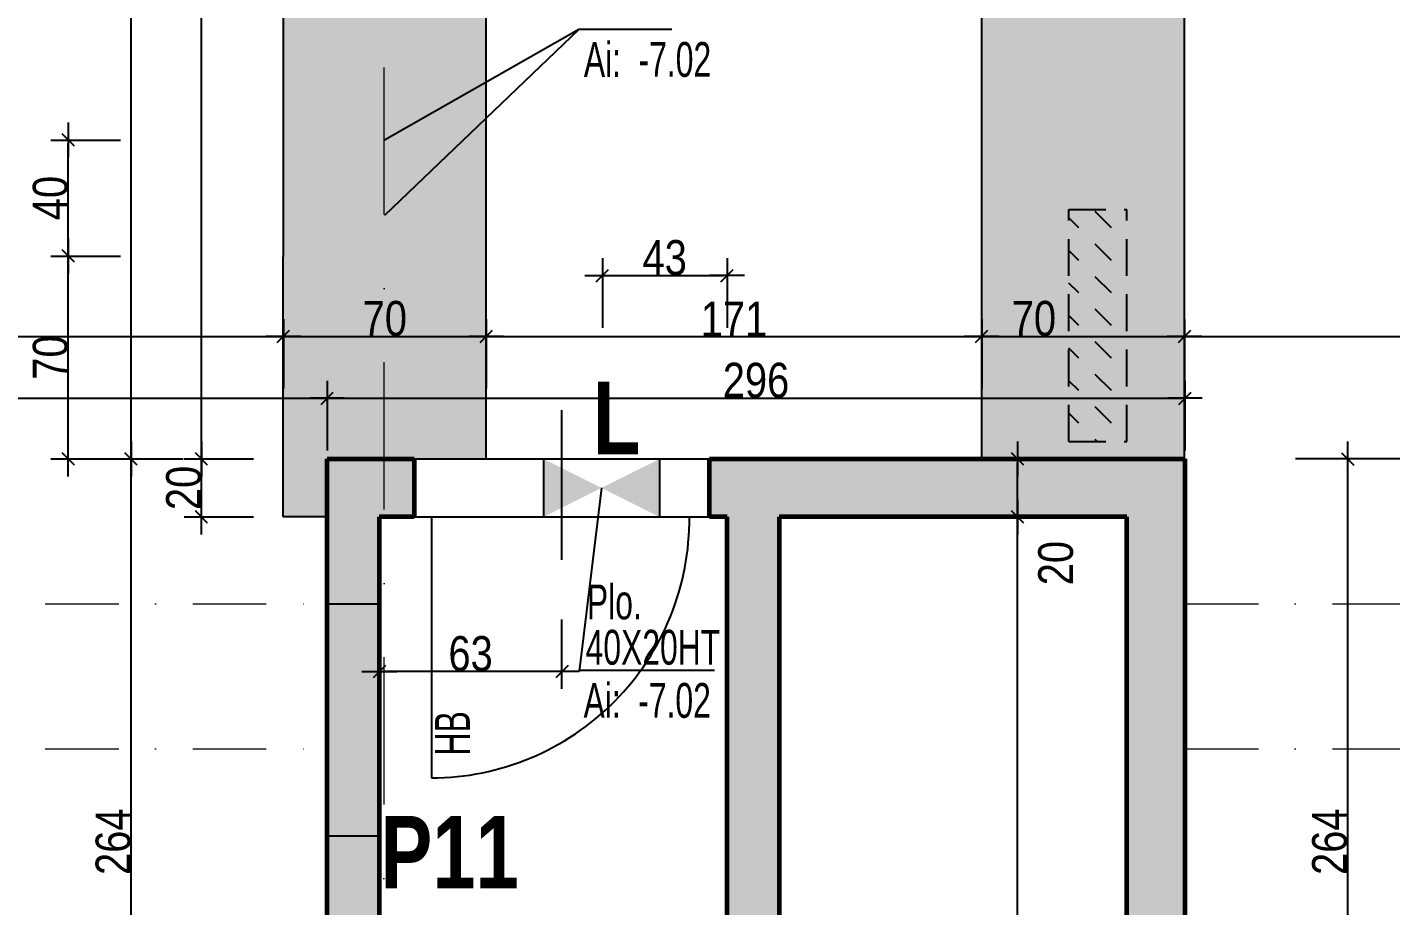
# Model space of a CAD drawing. Header units: millimetres. Extents: x 16050 to 21990, y -27198 to -22998.
# Drawn here: x 18450.7 to 18921.3, y -25030.5 to -24727.6 of the extents above; entities that cross this region are included whole.
import ezdxf
from ezdxf.enums import TextEntityAlignment as Align

# ---------------------------------------------------------------- set-up
doc = ezdxf.new("R2010")
doc.units = ezdxf.units.MM
doc.linetypes.add('CACHEX2', pattern=[19.05, 12.7, -6.35])
doc.linetypes.add('TIRETPTX2', pattern=[50.8, 25.4, -12.7, 0, -12.7])
for name, color, linetype in [('01_cote_gen', 4, 'Continuous'), ('01_linteaux', 2, 'Continuous'), ('01_murs_sup', 2, 'CACHEX2'), ('01_poch_BN', 9, 'Continuous'), ('01_poch_murs', 253, 'Continuous'), ('01_poch_poteaux', 250, 'Continuous'), ('01_resv', 32, 'Continuous'), ('01_texte', 230, 'Continuous'), ('AA_COTES', 2, 'Continuous')]:
    doc.layers.add(name, color=color, linetype=linetype)
doc.layers.add('01_murs_coup', color=5, linetype='Continuous', lineweight=60)
doc.layers.add('01_tram_axes', color=2, linetype='TIRETPTX2', lineweight=9)
doc.styles.add('ARIAL NA', font='ARIALN.TTF')
doc.styles.add('impact', font='impact.ttf')
doc.styles.add('STYLE2', font='ARIALN.TTF')
doc.dimstyles.new('JB50res', dxfattribs={"dimscale": 0.1, "dimtxt": 120, "dimasz": 12, "dimexe": 0.1, "dimexo": 0.1, "dimgap": 0.09, "dimtad": 1, "dimdec": 1, "dimdsep": 46, "dimtxsty": 'STYLE2', "dimblk1": 'BOND_G', "dimblk2": 'BOND_D', "dimsah": 1, "dimcen": 1.5, "dimdle": 0.01, "dimse1": 1, "dimse2": 1, "dimclrd": 4, "dimclre": 2, "dimclrt": 6, "dimazin": 2, "dimtfac": 2.333333, "dimtdec": 1, "dimtix": 1, "dimtmove": 2, "dimatfit": 3, "dimldrblk": 'BOND_G', "dimfxl": 1, "dimtolj": 1, "dimtzin": 0, "dimarcsym": 0})

# ---------------------------------------------------------------- blocks, each defined once
blk = doc.blocks.new('BOND_G')
at = {"layer": 'AA_COTES', "color": 0}
for p, q in [((0, -5), (0, 15)), ((5, 0), (-5, 0)), ((1.77, 1.77), (-1.77, -1.77))]:
    blk.add_line(p, q, dxfattribs=at)
blk = doc.blocks.new('BOND_D')
at = {"layer": 'AA_COTES', "color": 0}
for p, q in [((0, 5), (0, -15)), ((5, 0), (-5, 0)), ((-1.77, -1.77), (1.77, 1.77))]:
    blk.add_line(p, q, dxfattribs=at)
blk = doc.blocks.new('*D7319')
at = {"layer": '01_cote_gen', "color": 4, "lineweight": -2, "ltscale": 0.1, "transparency": 16777216}
blk.add_line((18634.02, -24949.73), (18573.42, -24949.73), dxfattribs=at)
at = {"layer": 'Defpoints', "color": 0, "ltscale": 0.1, "transparency": 16777216}
for p in [(18572.22, -24935.01), (18635.22, -24935.01), (18572.22, -24949.73)]:
    blk.add_point(p, dxfattribs=at)
at = {"layer": '01_cote_gen', "color": 4, "lineweight": -2, "ltscale": 0.1, "transparency": 16777216, "xscale": 1.2, "yscale": 1.2, "zscale": 1.2, "rotation": 180}
blk.add_blockref('BOND_D', (18572.22, -24949.73), dxfattribs=at)
at = {"layer": '01_cote_gen', "color": 4, "lineweight": -2, "ltscale": 0.1, "transparency": 16777216, "xscale": 1.2, "yscale": 1.2, "zscale": 1.2}
blk.add_blockref('BOND_G', (18635.22, -24949.73), dxfattribs=at)
at = {"layer": '01_cote_gen', "color": 6, "ltscale": 0.1, "transparency": 16777216, "insert": (18603.72, -24943.59), "char_height": 12, "attachment_point": 5, "style": 'STYLE2'}
blk.add_mtext('\\A1;63', dxfattribs=at)
blk = doc.blocks.new('*D7320')
at = {"layer": '01_cote_gen', "color": 4, "lineweight": -2, "ltscale": 0.1, "transparency": 16777216}
blk.add_line((18305.42, -24855.47), (18553.02, -24855.47), dxfattribs=at)
at = {"layer": 'Defpoints', "color": 0, "ltscale": 0.1, "transparency": 16777216}
for p in [(18554.22, -24855.47), (18554.22, -24890.29), (18304.22, -24951.89)]:
    blk.add_point(p, dxfattribs=at)
at = {"layer": '01_cote_gen', "color": 4, "lineweight": -2, "ltscale": 0.1, "transparency": 16777216, "xscale": 1.2, "yscale": 1.2, "zscale": 1.2, "rotation": 180}
blk.add_blockref('BOND_G', (18304.22, -24855.47), dxfattribs=at)
at = {"layer": '01_cote_gen', "color": 4, "lineweight": -2, "ltscale": 0.1, "transparency": 16777216, "xscale": 1.2, "yscale": 1.2, "zscale": 1.2}
blk.add_blockref('BOND_D', (18554.22, -24855.47), dxfattribs=at)
at = {"layer": '01_cote_gen', "color": 6, "ltscale": 0.1, "transparency": 16777216, "insert": (18429.22, -24849.33), "char_height": 12, "attachment_point": 5, "style": 'STYLE2'}
blk.add_mtext('\\A1;250', dxfattribs=at)
blk = doc.blocks.new('*D7321')
at = {"layer": '01_cote_gen', "color": 4, "lineweight": -2, "ltscale": 0.1, "transparency": 16777216}
blk.add_line((18555.42, -24855.47), (18849.02, -24855.47), dxfattribs=at)
at = {"layer": 'Defpoints', "color": 0, "ltscale": 0.1, "transparency": 16777216}
for p in [(18850.22, -24855.47), (18554.22, -24869.36), (18850.22, -24890.29)]:
    blk.add_point(p, dxfattribs=at)
at = {"layer": '01_cote_gen', "color": 4, "lineweight": -2, "ltscale": 0.1, "transparency": 16777216, "xscale": 1.2, "yscale": 1.2, "zscale": 1.2, "rotation": 180}
blk.add_blockref('BOND_G', (18554.22, -24855.47), dxfattribs=at)
at = {"layer": '01_cote_gen', "color": 4, "lineweight": -2, "ltscale": 0.1, "transparency": 16777216, "xscale": 1.2, "yscale": 1.2, "zscale": 1.2}
blk.add_blockref('BOND_D', (18850.22, -24855.47), dxfattribs=at)
at = {"layer": '01_cote_gen', "color": 6, "ltscale": 0.1, "transparency": 16777216, "insert": (18702.22, -24849.33), "char_height": 12, "attachment_point": 5, "style": 'STYLE2'}
blk.add_mtext('\\A1;296', dxfattribs=at)
blk = doc.blocks.new('*D7336')
at = {"layer": '01_cote_gen', "color": 4, "lineweight": -2, "ltscale": 0.1, "transparency": 16777216}
blk.add_line((18540.32, -24834.16), (18607.92, -24834.16), dxfattribs=at)
at = {"layer": 'Defpoints', "color": 0, "ltscale": 0.1, "transparency": 16777216}
for p in [(18539.12, -24799.45), (18609.12, -24799.47), (18609.12, -24834.16)]:
    blk.add_point(p, dxfattribs=at)
at = {"layer": '01_cote_gen', "color": 4, "lineweight": -2, "ltscale": 0.1, "transparency": 16777216, "xscale": 1.2, "yscale": 1.2, "zscale": 1.2, "rotation": 180}
blk.add_blockref('BOND_G', (18539.12, -24834.16), dxfattribs=at)
at = {"layer": '01_cote_gen', "color": 4, "lineweight": -2, "ltscale": 0.1, "transparency": 16777216, "xscale": 1.2, "yscale": 1.2, "zscale": 1.2}
blk.add_blockref('BOND_D', (18609.12, -24834.16), dxfattribs=at)
at = {"layer": '01_cote_gen', "color": 6, "ltscale": 0.1, "transparency": 16777216, "insert": (18574.12, -24828.02), "char_height": 12, "attachment_point": 5, "style": 'STYLE2'}
blk.add_mtext('\\A1;70', dxfattribs=at)
blk = doc.blocks.new('*D7337')
at = {"layer": '01_cote_gen', "color": 4, "lineweight": -2, "ltscale": 0.1, "transparency": 16777216}
blk.add_line((18305.42, -24834.16), (18537.91, -24834.16), dxfattribs=at)
at = {"layer": 'Defpoints', "color": 0, "ltscale": 0.1, "transparency": 16777216}
for p in [(18539.11, -24834.16), (18304.22, -24840.16), (18539.11, -24840.2)]:
    blk.add_point(p, dxfattribs=at)
at = {"layer": '01_cote_gen', "color": 4, "lineweight": -2, "ltscale": 0.1, "transparency": 16777216, "xscale": 1.2, "yscale": 1.2, "zscale": 1.2, "rotation": 180}
blk.add_blockref('BOND_G', (18304.22, -24834.16), dxfattribs=at)
at = {"layer": '01_cote_gen', "color": 4, "lineweight": -2, "ltscale": 0.1, "transparency": 16777216, "xscale": 1.2, "yscale": 1.2, "zscale": 1.2}
blk.add_blockref('BOND_D', (18539.11, -24834.16), dxfattribs=at)
at = {"layer": '01_cote_gen', "color": 6, "ltscale": 0.1, "transparency": 16777216, "insert": (18421.66, -24828.02), "char_height": 12, "attachment_point": 5, "style": 'STYLE2'}
blk.add_mtext('\\A1;235', dxfattribs=at)
blk = doc.blocks.new('*D7412')
at = {"layer": '01_cote_gen', "color": 4, "lineweight": -2, "ltscale": 0.1, "transparency": 16777216}
blk.add_line((18486.54, -25139.22), (18486.54, -24877.61), dxfattribs=at)
at = {"layer": 'Defpoints', "color": 0, "ltscale": 0.1, "transparency": 16777216}
for p in [(18486.54, -24876.41), (18554.22, -24876.41), (18501.59, -25140.42)]:
    blk.add_point(p, dxfattribs=at)
at = {"layer": '01_cote_gen', "color": 4, "lineweight": -2, "ltscale": 0.1, "transparency": 16777216, "xscale": 1.2, "yscale": 1.2, "zscale": 1.2}
for name, p, rotation in [('BOND_D', (18486.54, -24876.41), 90), ('BOND_G', (18486.54, -25140.42), 270)]:
    blk.add_blockref(name, p, dxfattribs=dict(at, rotation=rotation))
at = {"layer": '01_cote_gen', "color": 6, "ltscale": 0.1, "transparency": 16777216, "insert": (18480.4, -25008.41), "char_height": 12, "attachment_point": 5, "rotation": 90, "style": 'STYLE2'}
blk.add_mtext('\\A1;264', dxfattribs=at)
blk = doc.blocks.new('*D7413')
at = {"layer": '01_cote_gen', "color": 4, "lineweight": -2, "ltscale": 0.1, "transparency": 16777216}
blk.add_line((18510.85, -24895.21), (18510.85, -24877.61), dxfattribs=at)
at = {"layer": 'Defpoints', "color": 0, "ltscale": 0.1, "transparency": 16777216}
for p in [(18510.85, -24876.41), (18546.66, -24876.41), (18546.66, -24896.41)]:
    blk.add_point(p, dxfattribs=at)
at = {"layer": '01_cote_gen', "color": 4, "lineweight": -2, "ltscale": 0.1, "transparency": 16777216, "xscale": 1.2, "yscale": 1.2, "zscale": 1.2}
for name, p, rotation in [('BOND_D', (18510.85, -24876.41), 90), ('BOND_G', (18510.85, -24896.41), 270)]:
    blk.add_blockref(name, p, dxfattribs=dict(at, rotation=rotation))
at = {"layer": '01_cote_gen', "color": 6, "ltscale": 0.1, "transparency": 16777216, "insert": (18504.72, -24886.41), "char_height": 12, "attachment_point": 5, "rotation": 90, "style": 'STYLE2'}
blk.add_mtext('\\A1;20', dxfattribs=at)
blk = doc.blocks.new('*D7414')
at = {"layer": '01_cote_gen', "color": 4, "lineweight": -2, "ltscale": 0.1, "transparency": 16777216}
blk.add_line((18486.54, -24875.21), (18486.54, -24257.61), dxfattribs=at)
at = {"layer": 'Defpoints', "color": 0, "ltscale": 0.1, "transparency": 16777216}
for p in [(18486.54, -24256.41), (18539.22, -24256.41), (18528.85, -24876.41)]:
    blk.add_point(p, dxfattribs=at)
at = {"layer": '01_cote_gen', "color": 4, "lineweight": -2, "ltscale": 0.1, "transparency": 16777216, "xscale": 1.2, "yscale": 1.2, "zscale": 1.2}
for name, p, rotation in [('BOND_D', (18486.54, -24256.41), 90), ('BOND_G', (18486.54, -24876.41), 270)]:
    blk.add_blockref(name, p, dxfattribs=dict(at, rotation=rotation))
at = {"layer": '01_cote_gen', "color": 6, "ltscale": 0.1, "transparency": 16777216, "insert": (18480.4, -24566.41), "char_height": 12, "attachment_point": 5, "rotation": 90, "style": 'STYLE2'}
blk.add_mtext('\\A1;620', dxfattribs=at)
blk = doc.blocks.new('*D7416')
at = {"layer": '01_cote_gen', "color": 4, "lineweight": -2, "ltscale": 0.1, "transparency": 16777216}
blk.add_line((18510.85, -24875.21), (18510.85, -24327.61), dxfattribs=at)
at = {"layer": 'Defpoints', "color": 0, "ltscale": 0.1, "transparency": 16777216}
for p in [(18510.85, -24326.41), (18528.85, -24326.41), (18528.85, -24876.41)]:
    blk.add_point(p, dxfattribs=at)
at = {"layer": '01_cote_gen', "color": 4, "lineweight": -2, "ltscale": 0.1, "transparency": 16777216, "xscale": 1.2, "yscale": 1.2, "zscale": 1.2}
for name, p, rotation in [('BOND_D', (18510.85, -24326.41), 90), ('BOND_G', (18510.85, -24876.41), 270)]:
    blk.add_blockref(name, p, dxfattribs=dict(at, rotation=rotation))
at = {"layer": '01_cote_gen', "color": 6, "ltscale": 0.1, "transparency": 16777216, "insert": (18504.72, -24601.41), "char_height": 12, "attachment_point": 5, "rotation": 90, "style": 'STYLE2'}
blk.add_mtext('\\A1;550', dxfattribs=at)
blk = doc.blocks.new('*D7419')
at = {"layer": '01_cote_gen', "color": 4, "lineweight": -2, "ltscale": 0.1, "transparency": 16777216}
blk.add_line((18792.48, -25428.21), (18792.48, -24897.61), dxfattribs=at)
at = {"layer": 'Defpoints', "color": 0, "ltscale": 0.1, "transparency": 16777216}
for p in [(18792.48, -24896.41), (18807.97, -24896.41), (18807.97, -25429.41)]:
    blk.add_point(p, dxfattribs=at)
at = {"layer": '01_cote_gen', "color": 4, "lineweight": -2, "ltscale": 0.1, "transparency": 16777216, "xscale": 1.2, "yscale": 1.2, "zscale": 1.2}
for name, p, rotation in [('BOND_D', (18792.48, -24896.41), 90), ('BOND_G', (18792.48, -25429.41), 270)]:
    blk.add_blockref(name, p, dxfattribs=dict(at, rotation=rotation))
at = {"layer": '01_cote_gen', "color": 6, "ltscale": 0.1, "transparency": 16777216, "insert": (18786.35, -25211), "char_height": 12, "attachment_point": 5, "rotation": 90, "style": 'STYLE2'}
blk.add_mtext('\\A1;533', dxfattribs=at)
blk = doc.blocks.new('*D7420')
at = {"layer": '01_cote_gen', "color": 4, "lineweight": -2, "ltscale": 0.1, "transparency": 16777216}
blk.add_line((18792.48, -24895.21), (18792.48, -24877.61), dxfattribs=at)
at = {"layer": 'Defpoints', "color": 0, "ltscale": 0.1, "transparency": 16777216}
for p in [(18792.48, -24876.41), (18810.48, -24876.41), (18810.48, -24896.41)]:
    blk.add_point(p, dxfattribs=at)
at = {"layer": '01_cote_gen', "color": 4, "lineweight": -2, "ltscale": 0.1, "transparency": 16777216, "xscale": 1.2, "yscale": 1.2, "zscale": 1.2}
for name, p, rotation in [('BOND_D', (18792.48, -24876.41), 90), ('BOND_G', (18792.48, -24896.41), 270)]:
    blk.add_blockref(name, p, dxfattribs=dict(at, rotation=rotation))
at = {"layer": '01_cote_gen', "color": 6, "ltscale": 0.1, "transparency": 16777216, "insert": (18805.7, -24912.33), "char_height": 12, "attachment_point": 5, "rotation": 90, "style": 'STYLE2'}
blk.add_mtext('\\A1;20', dxfattribs=at)
blk = doc.blocks.new('*D7607')
at = {"layer": '01_cote_gen', "color": 4, "lineweight": -2, "ltscale": 0.1, "transparency": 16777216}
blk.add_line((18930.35, -24877.61), (18930.35, -25428.21), dxfattribs=at)
at = {"layer": 'Defpoints', "color": 0, "ltscale": 0.1, "transparency": 16777216}
for p in [(18846.04, -24876.41), (18930.35, -25429.41), (18952.17, -25429.41)]:
    blk.add_point(p, dxfattribs=at)
at = {"layer": '01_cote_gen', "color": 4, "lineweight": -2, "ltscale": 0.1, "transparency": 16777216, "xscale": 1.2, "yscale": 1.2, "zscale": 1.2}
for name, p, rotation in [('BOND_G', (18930.35, -24876.41), 90), ('BOND_D', (18930.35, -25429.41), 270)]:
    blk.add_blockref(name, p, dxfattribs=dict(at, rotation=rotation))
at = {"layer": '01_cote_gen', "color": 6, "ltscale": 0.1, "transparency": 16777216, "insert": (18924.21, -25117.91), "char_height": 12, "attachment_point": 5, "rotation": 90, "style": 'STYLE2'}
blk.add_mtext('\\A1;553', dxfattribs=at)
blk = doc.blocks.new('*D7608')
at = {"layer": '01_cote_gen', "color": 4, "lineweight": -2, "ltscale": 0.1, "transparency": 16777216}
blk.add_line((18906.35, -24877.61), (18906.35, -25139.22), dxfattribs=at)
at = {"layer": 'Defpoints', "color": 0, "ltscale": 0.1, "transparency": 16777216}
for p in [(18850.22, -24876.41), (18905.44, -25140.42), (18906.35, -25140.42)]:
    blk.add_point(p, dxfattribs=at)
at = {"layer": '01_cote_gen', "color": 4, "lineweight": -2, "ltscale": 0.1, "transparency": 16777216, "xscale": 1.2, "yscale": 1.2, "zscale": 1.2}
for name, p, rotation in [('BOND_G', (18906.35, -24876.41), 90), ('BOND_D', (18906.35, -25140.42), 270)]:
    blk.add_blockref(name, p, dxfattribs=dict(at, rotation=rotation))
at = {"layer": '01_cote_gen', "color": 6, "ltscale": 0.1, "transparency": 16777216, "insert": (18900.21, -25008.41), "char_height": 12, "attachment_point": 5, "rotation": 90, "style": 'STYLE2'}
blk.add_mtext('\\A1;264', dxfattribs=at)
blk = doc.blocks.new('*D7807')
at = {"layer": '01_texte', "color": 4, "lineweight": -2, "ltscale": 200, "transparency": 16777216}
blk.add_line((18464.86, -24875.21), (18464.86, -24807.64), dxfattribs=at)
at = {"layer": 'Defpoints', "color": 0, "ltscale": 200, "transparency": 16777216}
for p in [(18464.86, -24806.44), (18574.21, -24806.44), (18554.22, -24876.41)]:
    blk.add_point(p, dxfattribs=at)
at = {"layer": '01_texte', "color": 4, "lineweight": -2, "ltscale": 200, "transparency": 16777216, "xscale": 1.2, "yscale": 1.2, "zscale": 1.2}
for name, p, rotation in [('BOND_D', (18464.86, -24806.44), 90), ('BOND_G', (18464.86, -24876.41), 270)]:
    blk.add_blockref(name, p, dxfattribs=dict(at, rotation=rotation))
at = {"layer": '01_texte', "color": 6, "ltscale": 200, "transparency": 16777216, "insert": (18458.72, -24841.43), "char_height": 12, "attachment_point": 5, "rotation": 90, "style": 'STYLE2'}
blk.add_mtext('\\A1;70', dxfattribs=at)
blk = doc.blocks.new('*D7808')
at = {"layer": '01_texte', "color": 4, "lineweight": -2, "ltscale": 200, "transparency": 16777216}
blk.add_line((18464.86, -24805.24), (18464.86, -24767.64), dxfattribs=at)
at = {"layer": 'Defpoints', "color": 0, "ltscale": 200, "transparency": 16777216}
for p in [(18464.86, -24766.44), (18574.12, -24766.44), (18482.86, -24806.44)]:
    blk.add_point(p, dxfattribs=at)
at = {"layer": '01_texte', "color": 4, "lineweight": -2, "ltscale": 200, "transparency": 16777216, "xscale": 1.2, "yscale": 1.2, "zscale": 1.2}
for name, p, rotation in [('BOND_D', (18464.86, -24766.44), 90), ('BOND_G', (18464.86, -24806.44), 270)]:
    blk.add_blockref(name, p, dxfattribs=dict(at, rotation=rotation))
at = {"layer": '01_texte', "color": 6, "ltscale": 200, "transparency": 16777216, "insert": (18458.72, -24786.44), "char_height": 12, "attachment_point": 5, "rotation": 90, "style": 'STYLE2'}
blk.add_mtext('\\A1;40', dxfattribs=at)
blk = doc.blocks.new('*D7809')
at = {"layer": '01_texte', "color": 4, "lineweight": -2, "ltscale": 200, "transparency": 16777216}
blk.add_line((18650.4, -24813.16), (18691.02, -24813.16), dxfattribs=at)
at = {"layer": 'Defpoints', "color": 0, "ltscale": 200, "transparency": 16777216}
for p in [(18692.22, -24813.16), (18649.2, -24886.41), (18692.22, -24914.47)]:
    blk.add_point(p, dxfattribs=at)
at = {"layer": '01_texte', "color": 4, "lineweight": -2, "ltscale": 200, "transparency": 16777216, "xscale": 1.2, "yscale": 1.2, "zscale": 1.2, "rotation": 180}
blk.add_blockref('BOND_G', (18649.2, -24813.16), dxfattribs=at)
at = {"layer": '01_texte', "color": 4, "lineweight": -2, "ltscale": 200, "transparency": 16777216, "xscale": 1.2, "yscale": 1.2, "zscale": 1.2}
blk.add_blockref('BOND_D', (18692.22, -24813.16), dxfattribs=at)
at = {"layer": '01_texte', "color": 6, "ltscale": 200, "transparency": 16777216, "insert": (18670.71, -24807.03), "char_height": 12, "attachment_point": 5, "style": 'STYLE2'}
blk.add_mtext('\\A1;43', dxfattribs=at)
blk = doc.blocks.new('*D7858')
at = {"layer": '01_cote_gen', "color": 4, "lineweight": -2, "ltscale": 0.1, "transparency": 16777216}
blk.add_line((18610.32, -24834.16), (18778.92, -24834.16), dxfattribs=at)
at = {"layer": 'Defpoints', "color": 0, "ltscale": 0.1, "transparency": 16777216}
for p in [(18780.12, -24834.16), (18609.12, -24840.16), (18780.12, -24845.65)]:
    blk.add_point(p, dxfattribs=at)
at = {"layer": '01_cote_gen', "color": 4, "lineweight": -2, "ltscale": 0.1, "transparency": 16777216, "xscale": 1.2, "yscale": 1.2, "zscale": 1.2, "rotation": 180}
blk.add_blockref('BOND_G', (18609.12, -24834.16), dxfattribs=at)
at = {"layer": '01_cote_gen', "color": 4, "lineweight": -2, "ltscale": 0.1, "transparency": 16777216, "xscale": 1.2, "yscale": 1.2, "zscale": 1.2}
blk.add_blockref('BOND_D', (18780.12, -24834.16), dxfattribs=at)
at = {"layer": '01_cote_gen', "color": 6, "ltscale": 0.1, "transparency": 16777216, "insert": (18694.62, -24828.12), "char_height": 12, "attachment_point": 5, "style": 'STYLE2'}
blk.add_mtext('\\A1;171', dxfattribs=at)
blk = doc.blocks.new('*D7859')
at = {"layer": '01_cote_gen', "color": 4, "lineweight": -2, "ltscale": 200, "transparency": 16777216}
blk.add_line((18781.32, -24834.16), (18848.92, -24834.16), dxfattribs=at)
at = {"layer": 'Defpoints', "color": 0, "ltscale": 200, "transparency": 16777216}
for p in [(18850.12, -24834.16), (18780.12, -24840.16), (18850.12, -24840.16)]:
    blk.add_point(p, dxfattribs=at)
at = {"layer": '01_cote_gen', "color": 4, "lineweight": -2, "ltscale": 200, "transparency": 16777216, "xscale": 1.2, "yscale": 1.2, "zscale": 1.2, "rotation": 180}
blk.add_blockref('BOND_G', (18780.12, -24834.16), dxfattribs=at)
at = {"layer": '01_cote_gen', "color": 4, "lineweight": -2, "ltscale": 200, "transparency": 16777216, "xscale": 1.2, "yscale": 1.2, "zscale": 1.2}
blk.add_blockref('BOND_D', (18850.12, -24834.16), dxfattribs=at)
at = {"layer": '01_cote_gen', "color": 6, "ltscale": 200, "transparency": 16777216, "insert": (18798.13, -24828.02), "char_height": 12, "attachment_point": 5, "style": 'STYLE2'}
blk.add_mtext('\\A1;70', dxfattribs=at)
blk = doc.blocks.new('*D7860')
at = {"layer": '01_cote_gen', "color": 4, "lineweight": -2, "ltscale": 200, "transparency": 16777216}
blk.add_line((18851.32, -24834.16), (19109.02, -24834.16), dxfattribs=at)
at = {"layer": 'Defpoints', "color": 0, "ltscale": 200, "transparency": 16777216}
for p in [(18850.12, -24816.51), (19110.22, -24832.29), (19110.22, -24834.16)]:
    blk.add_point(p, dxfattribs=at)
at = {"layer": '01_cote_gen', "color": 4, "lineweight": -2, "ltscale": 200, "transparency": 16777216, "xscale": 1.2, "yscale": 1.2, "zscale": 1.2, "rotation": 180}
blk.add_blockref('BOND_G', (18850.12, -24834.16), dxfattribs=at)
at = {"layer": '01_cote_gen', "color": 4, "lineweight": -2, "ltscale": 200, "transparency": 16777216, "xscale": 1.2, "yscale": 1.2, "zscale": 1.2}
blk.add_blockref('BOND_D', (19110.22, -24834.16), dxfattribs=at)
at = {"layer": '01_cote_gen', "color": 6, "ltscale": 200, "transparency": 16777216, "insert": (18980.17, -24828.02), "char_height": 12, "attachment_point": 5, "style": 'STYLE2'}
blk.add_mtext('\\A1;260', dxfattribs=at)
blk = doc.blocks.new('*D7861')
at = {"layer": '01_cote_gen', "color": 4, "lineweight": -2, "ltscale": 200, "transparency": 16777216}
blk.add_line((18930.35, -24327.61), (18930.35, -24875.21), dxfattribs=at)
at = {"layer": 'Defpoints', "color": 0, "ltscale": 200, "transparency": 16777216}
for p in [(18902.38, -24326.41), (18888.35, -24876.41), (18930.35, -24876.41)]:
    blk.add_point(p, dxfattribs=at)
at = {"layer": '01_cote_gen', "color": 4, "lineweight": -2, "ltscale": 200, "transparency": 16777216, "xscale": 1.2, "yscale": 1.2, "zscale": 1.2}
for name, p, rotation in [('BOND_G', (18930.35, -24326.41), 90), ('BOND_D', (18930.35, -24876.41), 270)]:
    blk.add_blockref(name, p, dxfattribs=dict(at, rotation=rotation))
at = {"layer": '01_cote_gen', "color": 6, "ltscale": 200, "transparency": 16777216, "insert": (18924.21, -24601.41), "char_height": 12, "attachment_point": 5, "rotation": 90, "style": 'STYLE2'}
blk.add_mtext('\\A1;550', dxfattribs=at)

msp = doc.modelspace()

# ---------------------------------------------------------------- hatches: boundary and pattern name
at = {"layer": '01_murs_sup', "ltscale": 200}
h = msp.add_hatch(dxfattribs=at)
h.set_pattern_fill('DASH', color=256, scale=2.5, angle=135)
h.paths.add_polyline_path([(18830.22, -24790.42), (18810.22, -24790.42), (18810.22, -24870.42), (18830.22, -24870.42)])
h.paths.add_polyline_path([(18810.22, -24840.44), (18810.22, -24815.46)], flags=17)
at = {"layer": '01_poch_BN', "ltscale": 200}
h = msp.add_hatch(color=256, dxfattribs=at)
h.dxf.hatch_style = 1
h.paths.add_polyline_path([(17108.22, -24256.41), (16700.22, -24256.41), (16700.22, -24326.41), (16763.23, -24326.41), (16763.22, -24926.41), (16547.22, -24926.42), (16547.22, -24375.38), (16497.22, -24375.38), (16497.22, -24524.05), (16172.56, -24303.3), (16148.64, -24335.41), (16497.22, -24572.42), (16497.22, -24926.43), (16517.22, -24926.43), (16517.22, -24996.43), (17108.22, -24996.41), (17108.22, -24926.41), (17128.22, -24926.41), (17128.22, -24996.41), (17685.22, -24996.41), (17685.22, -24926.41), (17456.22, -24926.41), (17456.22, -24326.41), (17685.22, -24326.41), (17685.22, -24256.41), (17128.22, -24256.41), (17128.22, -24326.41), (17108.22, -24326.41)])
h.paths.add_polyline_path([(17083.7, -24326.41), (17083.7, -24926.42), (16833.22, -24926.42), (16833.23, -24326.41)], flags=16)
h.paths.add_polyline_path([(17153.7, -24326.41), (17386.22, -24326.41), (17386.22, -24926.41), (17153.7, -24926.41)], flags=16)
h.paths.add_polyline_path([(18284.22, -24256.41), (17727.22, -24256.41), (17727.22, -24326.41), (17957.22, -24326.41), (17957.22, -24926.41), (17727.22, -24926.41), (17727.22, -24996.41), (18284.22, -24996.41), (18284.22, -24926.41), (18027.22, -24926.41), (18027.22, -24326.41), (18284.22, -24326.41)])
h.paths.add_polyline_path([(19110.22, -24256.41), (18584.22, -24256.41), (18584.22, -24326.41), (18564.22, -24326.41), (18564.22, -24256.41), (18539.22, -24256.41), (18539.09, -24896.41), (18554.22, -24896.41), (18554.22, -24876.41), (18584.22, -24876.41), (18609.1, -24876.41), (18609.21, -24326.41), (19110.22, -24326.41)])
h.paths.add_polyline_path([(17108.22, -25110.42), (16517.22, -25110.42), (16517.22, -25180.42), (17108.22, -25180.42)])
h.paths.add_polyline_path([(17685.22, -25110.42), (17128.22, -25110.42), (17128.22, -25180.42), (17685.22, -25180.42)])
h.paths.add_polyline_path([(18284.22, -25110.42), (17727.22, -25110.42), (17727.22, -25180.42), (18284.22, -25180.42)])
h.paths.add_polyline_path([(18554.22, -25140.42), (18304.22, -25140.42), (18304.22, -25180.42), (18554.22, -25180.42)])
h.paths.add_polyline_path([(18692.22, -25140.42), (18572.22, -25140.42), (18572.22, -25180.42), (18692.22, -25180.42)])
h.paths.add_polyline_path([(18710.22, -25140.42), (18692.22, -25140.42), (18692.22, -25180.42), (18710.22, -25180.42)])
h.paths.add_polyline_path([(18830.22, -25140.42), (18710.22, -25140.42), (18710.22, -25180.42), (18830.22, -25180.42)])
h.paths.add_polyline_path([(19110.22, -25140.42), (18850.22, -25140.42), (18850.22, -25180.42), (19110.22, -25180.42)])
h = msp.add_hatch(color=256, dxfattribs=at)
h.dxf.hatch_style = 1
h.paths.add_polyline_path([(18850.12, -24326.41), (18780.12, -24326.41), (18780.12, -24414.41), (18850.12, -24414.41)])
h.paths.add_polyline_path([(18850.12, -24414.41), (18780.12, -24414.41), (18780.12, -24479.42), (18850.12, -24479.42)])
h.paths.add_polyline_path([(18850.12, -24497.42), (18780.12, -24497.42), (18780.12, -24562.41), (18850.12, -24562.41)])
h.paths.add_polyline_path([(18850.12, -24562.41), (18780.12, -24562.41), (18780.12, -24876.41), (18850.12, -24876.41)])
h.paths.add_polyline_path([(18810.22, -24790.42), (18830.22, -24790.42), (18830.22, -24870.42), (18810.22, -24870.42)], flags=0)
h.paths.add_polyline_path([(18850.12, -24479.42), (18780.12, -24479.42), (18780.12, -24497.42), (18850.12, -24497.42)])
h.paths.add_polyline_path([(18830.22, -24790.42), (18810.22, -24790.42), (18810.22, -24870.42), (18830.22, -24870.42)], flags=16)
h.paths.add_polyline_path([(18787.51, -24840.44), (18808.8, -24840.44), (18808.8, -24815.46), (18787.51, -24815.46)], flags=24)
h = msp.add_hatch(color=256, dxfattribs=at)
h.dxf.hatch_style = 1
h.paths.add_polyline_path([(18830.22, -24790.42), (18810.22, -24790.42), (18810.22, -24870.42), (18830.22, -24870.42)])
at = {"layer": '01_poch_murs', "ltscale": 200}
h = msp.add_hatch(color=256, dxfattribs=at)
h.dxf.hatch_style = 1
h.paths.add_polyline_path([(17727.22, -23821.41), (17707.22, -23821.41), (17707.22, -24246.41), (17727.22, -24246.41)])
h.paths.add_polyline_path([(18574.07, -23796.41), (18906.12, -23796.41), (17715.71, -23796.41), (17715.71, -23796.41), (18498.22, -23796.42), (18574.08, -23796.42)])
h.paths.add_polyline_path([(18584.22, -23821.41), (18564.22, -23821.41), (18564.22, -24246.41), (18584.22, -24246.41)])
h.paths.add_polyline_path([(18830.22, -25429.41), (18850.22, -25429.41), (18850.22, -24876.41), (18686.22, -24876.41), (18686.22, -24896.41), (18692.22, -24896.41), (18692.22, -25140.42), (18710.22, -25140.42), (18710.22, -24896.41), (18830.22, -24896.41)])
h = msp.add_hatch(color=256, dxfattribs=at)
h.dxf.hatch_style = 1
h.paths.add_polyline_path([(18584.22, -24876.41), (18573.86, -24876.41), (18573.86, -24896.41), (18584.22, -24896.41)])
h.paths.add_polyline_path([(18573.86, -24876.41), (18554.22, -24876.41), (18554.22, -24926.41), (18572.22, -24926.41), (18572.22, -24896.41), (18573.86, -24896.41)])
h = msp.add_hatch(color=256, dxfattribs=at)
h.dxf.hatch_style = 1
h.paths.add_polyline_path([(18710.22, -25140.42), (18692.22, -25140.42), (18692.22, -25180.42), (18710.22, -25180.42)])
h.paths.add_polyline_path([(18710.22, -25180.42), (18692.22, -25180.42), (18692.22, -25429.41), (18685.22, -25429.41), (18685.22, -25454.41), (18685.22, -25429.41), (18720.22, -25429.41), (18720.22, -25429.41), (18710.22, -25429.41)])
edge = h.paths.add_edge_path()
edge.add_line((17586.22, -25454.41), (17586.22, -25429.41))
edge.add_line((17586.22, -25429.41), (17128.22, -25429.41))
edge.add_line((17128.22, -25429.41), (17128.22, -25006.43))
edge.add_line((17128.22, -25006.43), (17108.22, -25006.43))
edge.add_line((17108.22, -25006.43), (17108.22, -25429.41))
edge.add_line((17108.22, -25429.41), (16517.22, -25429.41))
edge.add_line((16517.22, -25429.41), (16517.22, -25006.43))
edge.add_line((16517.22, -25006.43), (16497.22, -25006.43))
edge.add_line((16497.22, -25006.43), (16497.22, -25429.42))
edge.add_line((16497.22, -25429.42), (16453.84, -25429.41))
edge.add_arc((15648.21, -25004.12), 911, 330.37439, 332.17018, ccw=False)
edge.add_line((16440.12, -25454.45), (16497.22, -25454.45))
edge.add_line((16497.22, -25454.45), (16517.22, -25454.45))
edge.add_line((16517.22, -25454.45), (16517.22, -25454.41))
edge.add_line((16517.22, -25454.41), (17586.22, -25454.41))
h.paths.add_polyline_path([(17685.22, -25429.41), (17705.22, -25429.41), (17705.22, -25006.43), (17685.22, -25006.43)])
h.paths.add_polyline_path([(18554.22, -25429.41), (18572.22, -25429.41), (18572.22, -25006.41), (18554.22, -25006.41)])
h.paths.add_polyline_path([(17707.22, -25429.41), (17727.22, -25429.41), (17727.22, -25006.43), (17707.22, -25006.43)])
h.paths.add_polyline_path([(18284.22, -25429.41), (18304.22, -25429.41), (18304.22, -25006.41), (18284.22, -25006.41)])
at = {"layer": '01_poch_poteaux', "ltscale": 200}
h = msp.add_hatch(color=256, dxfattribs=at)
h.dxf.hatch_style = 1
h.paths.add_polyline_path([(18572.22, -24926.41), (18554.22, -24926.41), (18554.22, -25006.41), (18572.22, -25006.41)])

# ---------------------------------------------------------------- linework, layer by layer
at = {"layer": '01_linteaux', "ltscale": 0.1}
for p, q in [((18539.09, -24896.41), (18539.22, -24256.41)), ((18609.1, -24876.41), (18609.21, -24326.41)), ((18780.12, -24876.41), (18780.12, -24326.41)), ((18850.12, -24876.41), (18850.12, -24326.41)), ((18635.22, -24911.17), (18635.22, -24859.63)), ((18584.22, -24876.41), (18686.22, -24876.41)), ((18554.22, -24896.41), (18539.09, -24896.41)), ((18584.22, -24896.41), (18686.22, -24896.41))]:
    msp.add_line(p, q, dxfattribs=at)
at = {"layer": '01_linteaux'}
msp.add_line((18590.21, -24896.41), (18590.21, -24986.41), dxfattribs=at)
msp.add_arc((18590.07, -24897.26), 89.15, 270.0946, 0.5491, dxfattribs=at)
at = {"layer": '01_murs_coup'}
for p, q in [((18554.22, -25429.41), (18554.22, -24876.41)), ((18554.22, -24876.41), (18584.22, -24876.41)), ((18584.22, -24876.41), (18584.22, -24896.41)), ((18686.22, -24896.41), (18686.22, -24876.41)), ((18686.22, -24876.41), (18850.22, -24876.41)), ((18850.22, -24876.41), (18850.22, -25429.41)), ((18584.22, -24896.41), (18572.22, -24896.41)), ((18572.22, -24896.41), (18572.22, -25429.41)), ((18692.22, -24896.41), (18686.22, -24896.41)), ((18692.22, -25429.41), (18692.22, -24896.41)), ((18830.22, -24896.41), (18710.22, -24896.41)), ((18710.22, -24896.41), (18710.22, -25429.41)), ((18830.22, -25429.41), (18830.22, -24896.41))]:
    msp.add_line(p, q, dxfattribs=at)
at = {"layer": '01_murs_sup'}
for p, q in [((18810.22, -24870.42), (18810.22, -24790.42)), ((18810.22, -24790.42), (18830.22, -24790.42)), ((18830.22, -24870.42), (18830.22, -24790.42)), ((18810.22, -24870.42), (18830.22, -24870.42))]:
    msp.add_line(p, q, dxfattribs=at)
at = {"layer": '01_poch_poteaux', "ltscale": 200}
for p, q in [((18554.22, -24926.41), (18572.22, -24926.41)), ((18554.22, -25006.41), (18572.22, -25006.41))]:
    msp.add_line(p, q, dxfattribs=at)
at = {"layer": '01_resv', "ltscale": 200}
for points in [[(18539.12, -24756.44), (18609.13, -24756.44), (18609.13, -24776.44), (18539.12, -24776.44)], [(18539.12, -24796.42), (18609.13, -24796.42), (18609.13, -24816.42), (18539.12, -24816.42)], [(18668.96, -24876.41), (18668.96, -24896.41), (18628.84, -24896.41), (18628.84, -24876.41)]]:
    msp.add_solid(points, dxfattribs=at)
at = {"layer": '01_texte', "ltscale": 200}
for p, q in [((18641.11, -24728.36), (18574.05, -24766.43)), ((18641.11, -24728.36), (18574.05, -24792.43)), ((18628.84, -24876.41), (18628.84, -24896.41)), ((18668.96, -24876.41), (18668.96, -24896.41)), ((18648.9, -24886.41), (18641.22, -24949.73))]:
    msp.add_line(p, q, dxfattribs=at)
at = {"layer": '01_texte'}
for p, q in [((18673.22, -24728.36), (18641.11, -24728.36)), ((18687.88, -24949.39), (18641, -24949.39))]:
    msp.add_line(p, q, dxfattribs=at)
at = {"layer": '01_tram_axes', "color": 253, "ltscale": 2}
msp.add_line((18573.72, -25605.77), (18574.22, -23064.03), dxfattribs=at)
at = {"layer": '01_tram_axes'}
for p, q in [((18304.22, -24926.41), (18554.22, -24926.41)), ((18850.22, -24926.41), (19110.22, -24926.41)), ((18304.22, -24976.41), (18554.22, -24976.41)), ((18850.22, -24976.41), (19110.22, -24976.41))]:
    msp.add_line(p, q, dxfattribs=at)

# ---------------------------------------------------------------- texts
at = {"layer": '01_texte', "style": 'ARIAL NA', "width": 0.8}
for s, p in [('Ai: ', (18650.76, -24748.25)), ('Plo.', (18653.33, -24935.31)), ('Ai: ', (18650.65, -24969.28))]:
    msp.add_text(s, height=12, dxfattribs=at).set_placement(p, align=Align.BOTTOM_CENTER)
for s, p in [('-7.02', (18661.68, -24748.24)), ('40X20HT', (18643.42, -24950.94)), ('-7.02', (18661.57, -24969.27))]:
    msp.add_text(s, height=12, dxfattribs=at).set_placement(p, align=Align.BOTTOM_LEFT)
at = {"layer": '01_texte', "style": 'impact'}
for s, p in [('L', (18654.09, -24882.28)), ('P11', (18596.48, -25032.01))]:
    msp.add_text(s, height=25, dxfattribs=at).set_placement(p, align=Align.BOTTOM_CENTER)
at = {"layer": '01_texte', "style": 'ARIAL NA', "width": 0.8}
msp.add_text('HB', height=12, rotation=90, dxfattribs=at).set_placement((18603.46, -24978.66))

# ---------------------------------------------------------------- dimensions: what is measured, and where the dimension line sits
at = {"layer": '01_cote_gen', "ltscale": 0.1}
for base, p1, p2, picture, middle in [((18486.54, -24256.41), (18528.85, -24876.41), (18539.22, -24256.41), '*D7414', (18480.4, -24566.41)), ((18510.85, -24326.41), (18528.85, -24876.41), (18528.85, -24326.41), '*D7416', (18504.72, -24601.41)), ((18486.54, -24876.41), (18501.59, -25140.42), (18554.22, -24876.41), '*D7412', (18480.4, -25008.41)), ((18510.85, -24876.41), (18546.66, -24896.41), (18546.66, -24876.41), '*D7413', (18504.72, -24886.41)), ((18906.35, -25140.42), (18850.22, -24876.41), (18905.44, -25140.42), '*D7608', (18900.21, -25008.41))]:
    dim = msp.add_linear_dim(base=base, p1=p1, p2=p2, angle=90, dimstyle='JB50res', dxfattribs=at)
    dim.commit()
    dim.dimension.update_dxf_attribs({"geometry": picture, "text_midpoint": middle})
at = {"layer": '01_cote_gen', "ltscale": 200}
dim = msp.add_linear_dim(base=(18930.35, -24876.41), p1=(18902.38, -24326.41), p2=(18888.35, -24876.41), angle=90, dimstyle='JB50res', dxfattribs=at)
dim.commit()
dim.dimension.update_dxf_attribs({"geometry": '*D7861', "text_midpoint": (18924.21, -24601.41)})
at = {"layer": '01_cote_gen', "ltscale": 0.1}
for base, p1, p2, picture, middle in [((18609.12, -24834.16), (18539.12, -24799.45), (18609.12, -24799.47), '*D7336', (18574.12, -24828.02)), ((18780.12, -24834.16), (18609.12, -24840.16), (18780.12, -24845.65), '*D7858', (18694.62, -24828.12)), ((18554.22, -24855.47), (18304.22, -24951.89), (18554.22, -24890.29), '*D7320', (18429.22, -24849.33)), ((18850.22, -24855.47), (18554.22, -24869.36), (18850.22, -24890.29), '*D7321', (18702.22, -24849.33)), ((18572.22, -24949.73), (18635.22, -24935.01), (18572.22, -24935.01), '*D7319', (18603.72, -24943.59))]:
    dim = msp.add_linear_dim(base=base, p1=p1, p2=p2, dimstyle='JB50res', dxfattribs=at)
    dim.commit()
    dim.dimension.update_dxf_attribs({"geometry": picture, "text_midpoint": middle})
dim = msp.add_linear_dim(base=(18539.11, -24834.16), p1=(18304.22, -24840.16), p2=(18539.11, -24840.2), text='235', dimstyle='JB50res', dxfattribs=at)
dim.commit()
dim.dimension.update_dxf_attribs({"geometry": '*D7337', "text_midpoint": (18421.66, -24828.02)})
at = {"layer": '01_cote_gen', "ltscale": 200}
dim = msp.add_linear_dim(base=(18850.12, -24834.16), p1=(18780.12, -24840.16), p2=(18850.12, -24840.16), dimstyle='JB50res', dxfattribs=at)
dim.commit()
dim.dimension.update_dxf_attribs({"geometry": '*D7859', "text_midpoint": (18798.13, -24828.02), "dimtype": 160})
dim = msp.add_linear_dim(base=(19110.22, -24834.16), p1=(18850.12, -24816.51), p2=(19110.22, -24832.29), text='260', dimstyle='JB50res', dxfattribs=at)
dim.commit()
dim.dimension.update_dxf_attribs({"geometry": '*D7860', "text_midpoint": (18980.17, -24828.02)})
at = {"layer": '01_cote_gen', "ltscale": 0.1}
for base, p1, p2, picture, middle in [((18792.48, -24876.41), (18810.48, -24896.41), (18810.48, -24876.41), '*D7420', (18805.7, -24912.33)), ((18930.35, -25429.41), (18846.04, -24876.41), (18952.17, -25429.41), '*D7607', (18924.21, -25117.91)), ((18792.48, -24896.41), (18807.97, -25429.41), (18807.97, -24896.41), '*D7419', (18786.35, -25211))]:
    dim = msp.add_linear_dim(base=base, p1=p1, p2=p2, angle=90, dimstyle='JB50res', dxfattribs=at)
    dim.commit()
    dim.dimension.update_dxf_attribs({"geometry": picture, "text_midpoint": middle, "dimtype": 160})
at = {"layer": '01_texte', "ltscale": 200}
for base, p1, p2, picture, middle in [((18464.86, -24766.44), (18482.86, -24806.44), (18574.12, -24766.44), '*D7808', (18458.72, -24786.44)), ((18464.86, -24806.44), (18554.22, -24876.41), (18574.21, -24806.44), '*D7807', (18458.72, -24841.43))]:
    dim = msp.add_linear_dim(base=base, p1=p1, p2=p2, angle=90, dimstyle='JB50res', dxfattribs=at)
    dim.commit()
    dim.dimension.update_dxf_attribs({"geometry": picture, "text_midpoint": middle})
dim = msp.add_linear_dim(base=(18692.22, -24813.16), p1=(18649.2, -24886.41), p2=(18692.22, -24914.47), dimstyle='JB50res', dxfattribs=at)
dim.commit()
dim.dimension.update_dxf_attribs({"geometry": '*D7809', "text_midpoint": (18670.71, -24807.03)})

doc.saveas('drawing.dxf')
